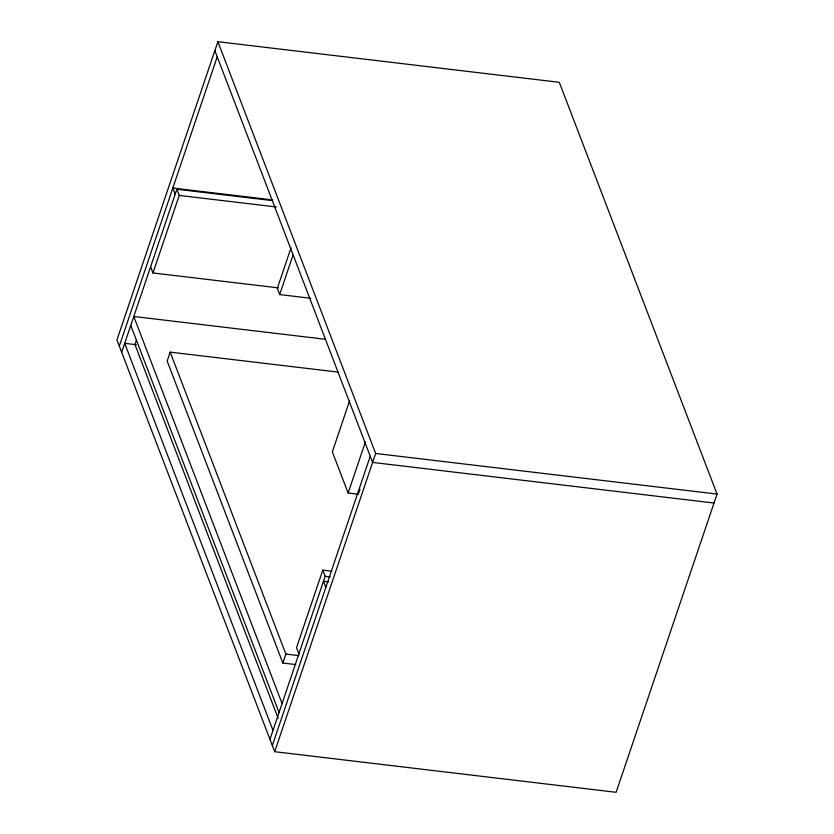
<?xml version="1.0" encoding="UTF-8"?>
<svg xmlns="http://www.w3.org/2000/svg" width="834" height="834" viewBox="0 0 834 834"><rect width="100%" height="100%" fill="white"/><g stroke="black" fill="none" stroke-linecap="round" stroke-linejoin="round"><path stroke-width="1.25" d="M217.882 41.7L116.948 339.918L274.699 751.695L616.117 792.3L717.052 494.082L559.301 82.305L217.882 41.7L375.644 453.467L274.699 751.695M119.314 346.1L217.226 56.827M121.681 352.271L176.86 189.245L272.593 200.629M278.462 287.886L152.976 272.958L179.227 195.427L176.86 189.245M136.567 339.772L134.952 344.546L278.129 718.262M338.312 372.12L170.188 352.125L167.165 361.07L282.851 663.03L295.778 664.573M291.035 247.781L277.295 288.397L279.661 294.579L310.696 298.27M279.661 294.579L292.984 255.194M349.644 400.706L332.339 451.83L348.122 493.009L358.359 494.228M282.851 663.03L285.874 654.085L170.188 352.125M348.122 493.009L365.428 441.884M331.838 571.217L322.779 570.133L296.539 647.674L298.906 653.846M269.966 739.341L325.145 576.315L322.779 570.133M272.332 745.513L370.244 456.24M358.776 493.009L360.007 489.36M272.416 199.889L172.815 188.046L175.182 194.218M179.227 195.427L276.252 206.968M325.25 339.261L133.794 316.493L282.08 703.552M136.349 344.713L124.704 343.327L272.999 730.396M375.644 453.467L717.052 494.082M714.029 503.027L372.61 462.422L214.859 50.645M325.145 576.315L330.327 576.93M328.638 581.903L323.467 581.288L325.833 587.459M285.874 654.085L298.812 655.628M150.61 266.786L152.976 272.958M130.761 325.437L279.056 712.497"/></g></svg>
